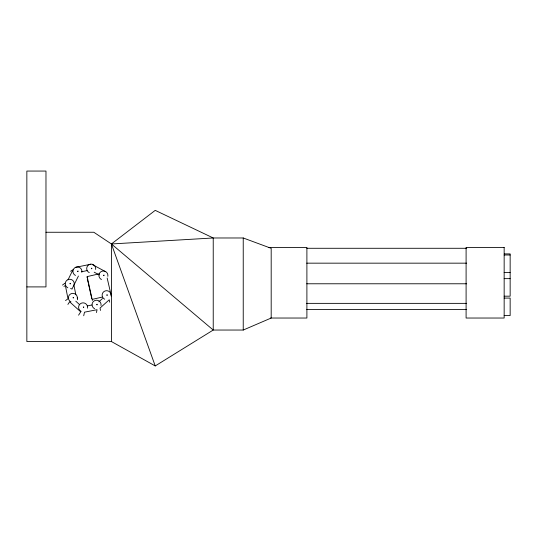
<?xml version="1.0" encoding="UTF-8"?>
<svg xmlns="http://www.w3.org/2000/svg" width="537" height="537" viewBox="0 0 537 537"><rect width="100%" height="100%" fill="white"/><g stroke="black" fill="none" stroke-linecap="round" stroke-linejoin="round"><path stroke-width="0.81" d="M87.128 277.743L87.162 276.602L99.345 273.796M92.377 300.485L87.162 276.602M83.718 315.756L84.477 312.185L97.056 309.701L96.452 312.561M68.004 279.858L73.005 269.715L70.609 271.259M78.422 276.038L71.992 289.081L70.622 288.396M67.897 304.439L69.615 301.794L80.731 311.863L78.577 315.172M98.848 301.801L102.527 298.491M62.48 285.073L64.93 283.241M65.534 300.599L67.984 298.767L65.574 286.51M63.95 286.422L65.152 285.65M26.85 286.906L45.974 286.906L45.974 171.061L26.85 171.061L26.85 341.545L111.414 341.545L155.227 365.939L213.229 330.04L243.234 330.04L271.185 318.032L271.185 248.322L243.234 237.978L213.229 237.978L111.414 243.966L93.821 232.259L45.974 232.259M92.411 299.344L102.158 297.102M75.65 267.325L90.793 264.238M81.537 271.749L87.115 270.608M87.276 305.922L91.995 304.989M306.849 248.282L466.713 248.282M504.344 253.9L510.15 253.9L510.15 296.182L504.156 296.182M504.156 254.988L510.15 254.988M306.748 263.164L466.7 263.164M504.156 272.501L510.15 272.501M504.156 278.643L510.15 278.643M306.748 283.778L466.7 283.778M504.156 298.082L510.15 298.082L510.15 315.561L504.156 315.561M306.587 303.365L466.687 303.365M306.728 309.567L466.7 309.567M270.494 318.032L306.896 318.032L306.896 247.429L268.836 247.611M92.592 264.701L105.682 271.729M94.197 272.192L99.285 274.924M75.798 301.203L79.503 304.56M155.227 365.939L111.414 243.966L155.227 210.363L213.229 237.978L213.229 330.04L111.414 243.966L111.414 341.545M107.158 277.985L111.099 295.041M87.296 279.126L88.048 282.375M88.417 283.999L89.169 287.248M89.545 288.872L91.793 298.619M73.898 284.939L75.824 294.746M109.676 302.17L109.253 299.774L100.057 308.043L100.479 310.44M77.355 297.498L77.55 299.787M243.234 237.978L243.234 330.04M94.64 308.735A4.504 4.477 30.9 0 1 92.351 303.116A4.504 4.477 30.9 0 1 97.754 300.378A4.504 4.477 30.9 0 1 100.99 305.533M89.276 272.642A4.504 4.477 30.9 0 1 86.981 267.017A4.504 4.477 30.9 0 1 92.391 264.285A4.504 4.477 30.9 0 1 95.626 269.433M101.493 279.522A4.504 4.477 30.9 0 1 99.197 273.897A4.504 4.477 30.9 0 1 104.608 271.165A4.504 4.477 30.9 0 1 107.836 276.313M104.708 299.223A4.504 4.477 30.9 0 1 102.413 293.598A4.504 4.477 30.9 0 1 107.823 290.866A4.504 4.477 30.9 0 1 111.058 296.015M81.181 311.373A4.504 4.477 30.9 0 1 78.885 305.748A4.504 4.477 30.9 0 1 84.296 303.016A4.504 4.477 30.9 0 1 87.524 308.164M67.843 287.792A4.504 4.477 30.9 0 1 65.554 282.167A4.504 4.477 30.9 0 1 70.965 279.435A4.504 4.477 30.9 0 1 74.193 284.583M75.509 275.454A4.504 4.477 30.9 0 1 73.22 269.829A4.504 4.477 30.9 0 1 78.624 267.097A4.504 4.477 30.9 0 1 81.859 272.246M70.965 301.881A4.504 4.477 30.9 0 1 68.669 296.256A4.504 4.477 30.9 0 1 74.079 293.524A4.504 4.477 30.9 0 1 77.308 298.673M70.018 283.59C70.293 284.892 70.803 282.482 70.018 283.59M73.139 297.673C73.421 298.968 73.905 296.592 73.139 297.673M77.684 271.252C77.972 272.548 78.442 270.158 77.684 271.252M83.349 307.171C83.624 308.473 84.134 306.063 83.349 307.171M91.451 268.44C91.746 269.742 92.196 267.325 91.451 268.44M96.814 304.533C97.103 305.835 97.573 303.445 96.814 304.533M103.661 275.32C103.963 276.629 104.406 274.212 103.661 275.32M106.883 295.021C107.172 296.317 107.642 293.927 106.883 295.021M504.156 247.429L466.096 247.429L466.096 318.032L504.156 318.032L504.156 247.429"/></g></svg>
